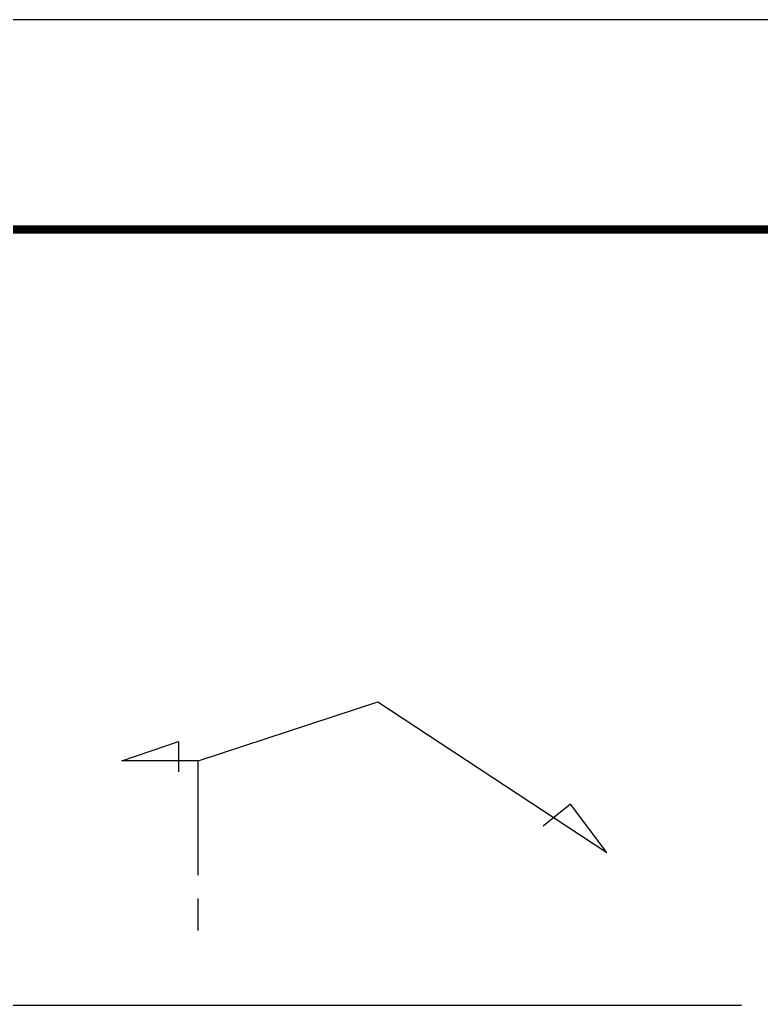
# Model space of a CAD drawing. Header units: millimetres. Extents: x 0 to 134087, y -49114 to 20834.
# Drawn here: x 74335 to 76526, y 17925 to 20834 of the extents above; entities that cross this region are included whole.
import ezdxf
from ezdxf.enums import TextEntityAlignment as Align

# ---------------------------------------------------------------- set-up
doc = ezdxf.new("R2010")
doc.units = ezdxf.units.MM
doc.header["$LTSCALE"] = 35
doc.layers.add('CON-C', color=4, linetype='Continuous')
doc.layers.add('CON-W', color=7, linetype='Continuous')
doc.styles.add('SIMPLEX', font='simplex.shx', dxfattribs={"width": 0.8})

# ---------------------------------------------------------------- blocks, each defined once
blk = doc.blocks.new('TITLE')
at = {"color": 7}
blk.add_line((841, 594.854), (0, 594.854), dxfattribs=at)
at = {"color": 7, "const_width": 0.707}
blk.add_lwpolyline([(823.317, 577.171), (27.939, 577.171)], dxfattribs=at)
blk = doc.blocks.new('SECMARK4')
at = {"layer": 'CON-C'}
blk.add_line((0, 0), (-2.717, 0), dxfattribs=at)
blk.add_lwpolyline([(-4.667, 0), (-14.317, 0), (-14.317, -6.45), (-15.933, -1.663), (-13.393, -1.663)], dxfattribs=at)
at = {"layer": 'CON-C', "style": 'SIMPLEX', "width": 0.8}
blk.add_attdef('TAG', text='', height=3.5, dxfattribs=at).set_placement((-7.82, -4.86), align=Align.CENTER)

msp = doc.modelspace()

# ---------------------------------------------------------------- linework, layer by layer
msp.add_line((72268.9529, 17924.5162), (76467.4196, 17924.5162))
at = {"layer": 'CON-C'}
msp.add_lwpolyline([(74862.8994, 18646.1411), (75393.2159, 18820.0971), (76069.1867, 18375.6399), (75962.5162, 18518.5961), (75881.8798, 18453.0249)], dxfattribs=at)

# ---------------------------------------------------------------- block references
at = {"linetype": 'ByBlock', "xscale": 34.99999999649994, "yscale": 34.99999999649994, "zscale": 34.99999999649994}
msp.add_blockref('TITLE', (62431.2031, 13.8326), dxfattribs=at)
at = {"layer": 'CON-W', "xscale": 35, "yscale": 35, "zscale": 35, "rotation": 270}
msp.add_blockref('SECMARK4', (74862.8994, 18145.0578), dxfattribs=at)

doc.saveas('drawing.dxf')
